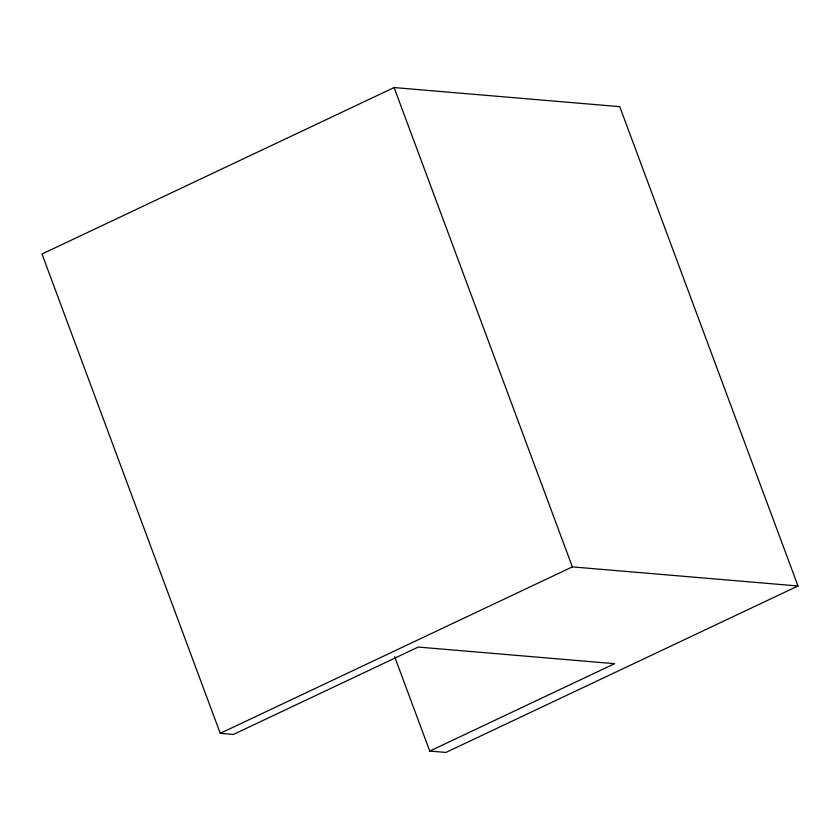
<?xml version="1.0" encoding="UTF-8"?>
<svg xmlns="http://www.w3.org/2000/svg" width="840" height="840" viewBox="0 0 840 840"><rect width="100%" height="100%" fill="white"/><g stroke="black" fill="none" stroke-linecap="round" stroke-linejoin="round"><path stroke-width="1.26" d="M429.755 751.075L445.893 752.441L798 585.984L619.742 106.659L394.107 87.559L42 254.016L220.259 733.341L233.405 734.454L418.257 647.062L614.618 663.684L429.755 751.075L394.663 656.723M220.259 733.341L572.365 566.885L798 585.984M394.107 87.559L572.365 566.885"/></g></svg>
